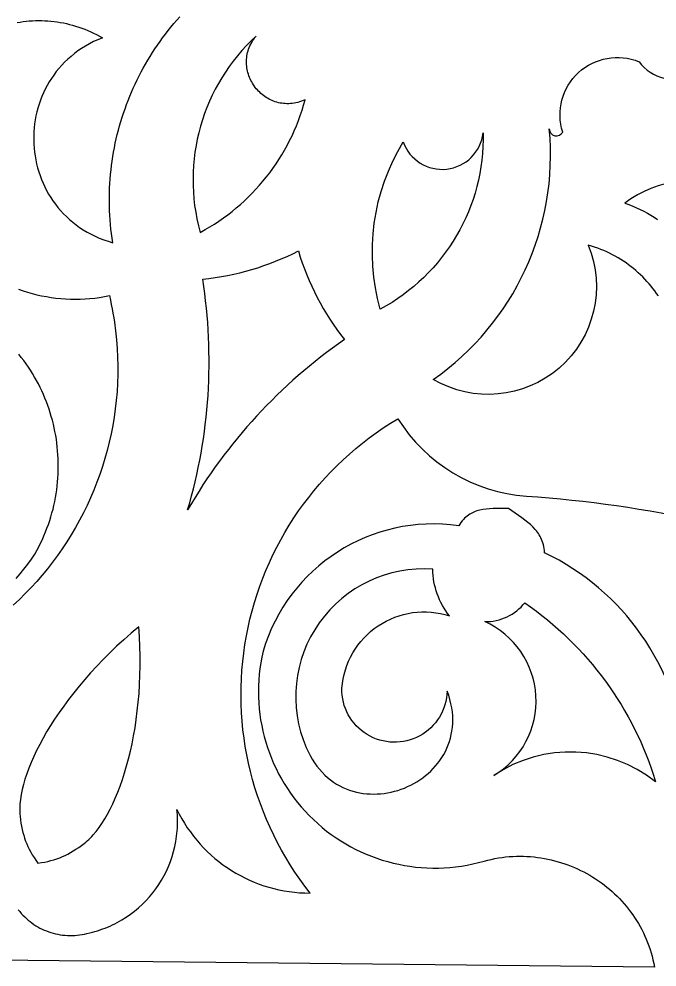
# Model space of a CAD drawing. Extents: x 3927 to 5087, y -513 to 1114.
# Drawn here: x 4436 to 4514.3, y -107.6 to 8.8 of the extents above; entities that cross this region are included whole.
import ezdxf

# ---------------------------------------------------------------- set-up
doc = ezdxf.new("R2010")
doc.units = 0
doc.layers.add('LAYER_1', color=18, linetype='CONTINUOUS')

msp = doc.modelspace()

# ---------------------------------------------------------------- linework, layer by layer
at = {"layer": 'LAYER_1'}
for points in [[(4435.74, 8.41), (4436.11, 8.47), (4436.49, 8.53), (4436.87, 8.57), (4437.24, 8.6), (4437.62, 8.63), (4438, 8.64), (4438.38, 8.65), (4438.76, 8.64), (4439.14, 8.63), (4439.52, 8.61), (4439.9, 8.58), (4440.28, 8.54), (4440.66, 8.48), (4441.04, 8.42), (4441.42, 8.35), (4441.8, 8.27), (4442.18, 8.18), (4442.56, 8.08), (4442.93, 7.97), (4443.3, 7.85), (4443.67, 7.72), (4444.04, 7.58), (4444.41, 7.43), (4444.78, 7.27), (4445.14, 7.1), (4445.5, 6.92), (4445.86, 6.73), (4446.21, 6.53), (4445.66, 6.3), (4445.14, 6.06), (4444.63, 5.8), (4444.14, 5.52), (4443.66, 5.22), (4443.21, 4.91), (4442.77, 4.59), (4442.36, 4.25), (4441.96, 3.9), (4441.58, 3.54), (4441.22, 3.16), (4440.87, 2.77), (4440.55, 2.37), (4440.24, 1.96), (4439.95, 1.54), (4439.68, 1.11), (4439.43, 0.68), (4439.19, 0.23), (4438.98, -0.22), (4438.78, -0.68), (4438.6, -1.15), (4438.44, -1.62), (4438.29, -2.1), (4438.17, -2.58), (4438.06, -3.06), (4437.97, -3.55), (4437.89, -4.04), (4437.84, -4.53), (4437.8, -5.03), (4437.78, -5.52), (4437.78, -6.02), (4437.8, -6.52), (4437.83, -7.01), (4437.88, -7.5), (4437.95, -7.99), (4438.04, -8.48), (4438.14, -8.97), (4438.26, -9.45), (4438.4, -9.92), (4438.56, -10.4), (4438.73, -10.86), (4438.93, -11.32), (4439.14, -11.77), (4439.36, -12.22), (4439.61, -12.66), (4439.87, -13.09), (4440.14, -13.51), (4440.44, -13.92), (4440.75, -14.31), (4441.08, -14.7), (4441.43, -15.08), (4441.79, -15.44), (4442.17, -15.79), (4442.57, -16.13), (4442.99, -16.46), (4443.42, -16.77), (4443.87, -17.06), (4444.33, -17.34), (4444.82, -17.6), (4445.32, -17.85), (4445.83, -18.07), (4446.37, -18.28), (4446.92, -18.47), (4447.48, -18.64), (4447.4, -18.08), (4447.32, -17.52), (4447.26, -16.96), (4447.2, -16.4), (4447.16, -15.83), (4447.12, -15.27), (4447.1, -14.71), (4447.08, -14.15), (4447.07, -13.59), (4447.07, -13.03), (4447.08, -12.48), (4447.1, -11.92), (4447.13, -11.36), (4447.17, -10.81), (4447.22, -10.26), (4447.27, -9.71), (4447.34, -9.16), (4447.41, -8.61), (4447.5, -8.06), (4447.59, -7.52), (4447.69, -6.97), (4447.8, -6.43), (4447.92, -5.9), (4448.04, -5.36), (4448.18, -4.83), (4448.32, -4.29), (4448.48, -3.77), (4448.64, -3.24), (4448.81, -2.72), (4448.99, -2.2), (4449.18, -1.68), (4449.37, -1.17), (4449.58, -0.66), (4449.79, -0.15), (4450.01, 0.35), (4450.24, 0.85), (4450.47, 1.35), (4450.72, 1.84), (4450.97, 2.33), (4451.23, 2.81), (4451.5, 3.29), (4451.78, 3.77), (4452.07, 4.24), (4452.36, 4.71), (4452.66, 5.17), (4452.97, 5.63), (4453.29, 6.09), (4453.61, 6.53), (4453.94, 6.98), (4454.28, 7.42), (4454.63, 7.85), (4454.98, 8.28), (4455.35, 8.7), (4455.72, 9.12)], [(4435.91, -24.34), (4436.47, -24.54), (4437.03, -24.72), (4437.6, -24.88), (4438.17, -25.03), (4438.75, -25.16), (4439.33, -25.27), (4439.92, -25.36), (4440.51, -25.44), (4441.1, -25.5), (4441.69, -25.55), (4442.29, -25.57), (4442.88, -25.58), (4443.48, -25.57), (4444.08, -25.55), (4444.68, -25.5), (4445.27, -25.44), (4445.87, -25.36), (4446.47, -25.26), (4447.07, -25.14), (4447.19, -25.69), (4447.3, -26.23), (4447.41, -26.77), (4447.51, -27.32), (4447.6, -27.86), (4447.69, -28.4), (4447.83, -29.48), (4447.94, -30.56), (4448.03, -31.64), (4448.08, -32.72), (4448.11, -33.78), (4448.1, -34.85), (4448.07, -35.91), (4448.01, -36.96), (4447.92, -38.01), (4447.8, -39.06), (4447.65, -40.09), (4447.48, -41.12), (4447.28, -42.14), (4447.05, -43.16), (4446.8, -44.16), (4446.52, -45.16), (4446.22, -46.14), (4445.89, -47.12), (4445.54, -48.08), (4445.16, -49.04), (4444.76, -49.98), (4444.33, -50.92), (4443.88, -51.84), (4443.4, -52.74), (4442.91, -53.64), (4442.39, -54.52), (4441.85, -55.39), (4441.28, -56.24), (4440.7, -57.08), (4440.09, -57.9), (4439.46, -58.7), (4438.81, -59.49), (4438.15, -60.27), (4437.46, -61.02), (4436.75, -61.76), (4436.02, -62.48), (4435.27, -63.18)], [(4435.61, -59.88), (4436.1, -59.33), (4436.58, -58.75), (4437.04, -58.15), (4437.49, -57.53), (4437.92, -56.89), (4438.17, -56.45), (4438.4, -56), (4438.63, -55.55), (4438.84, -55.1), (4439.04, -54.64), (4439.23, -54.18), (4439.41, -53.72), (4439.58, -53.26), (4439.74, -52.79), (4439.88, -52.32), (4440.02, -51.85), (4440.15, -51.38), (4440.26, -50.91), (4440.36, -50.43), (4440.45, -49.96), (4440.53, -49.48), (4440.6, -49), (4440.66, -48.52), (4440.71, -48.04), (4440.75, -47.56), (4440.78, -47.08), (4440.8, -46.6), (4440.8, -46.13), (4440.8, -45.65), (4440.78, -45.17), (4440.76, -44.69), (4440.72, -44.21), (4440.68, -43.74), (4440.62, -43.26), (4440.56, -42.79), (4440.48, -42.32), (4440.39, -41.85), (4440.29, -41.38), (4440.19, -40.92), (4440.07, -40.45), (4439.94, -39.99), (4439.8, -39.54), (4439.66, -39.08), (4439.5, -38.63), (4439.33, -38.18), (4439.15, -37.74), (4438.97, -37.3), (4438.77, -36.86), (4438.56, -36.43), (4438.35, -36), (4438.12, -35.57), (4437.88, -35.15), (4437.64, -34.73), (4437.38, -34.32), (4437.12, -33.92), (4436.84, -33.52), (4436.56, -33.12), (4436.26, -32.73), (4435.96, -32.35)]]:
    msp.add_lwpolyline(points, dxfattribs=at)
for points in [[(4514.47, -25.19), (4514.26, -24.88), (4514.04, -24.57), (4513.81, -24.27), (4513.57, -23.97), (4513.33, -23.68), (4513.07, -23.4), (4512.82, -23.12), (4512.55, -22.85), (4512.28, -22.58), (4512, -22.33), (4511.71, -22.07), (4511.42, -21.83), (4511.12, -21.59), (4510.81, -21.36), (4510.5, -21.13), (4510.18, -20.91), (4509.85, -20.7), (4509.52, -20.5), (4509.18, -20.31), (4508.83, -20.12), (4508.48, -19.94), (4508.13, -19.77), (4507.76, -19.61), (4507.4, -19.46), (4507.02, -19.32), (4506.64, -19.18), (4506.26, -19.06), (4505.87, -18.94, -0.719328), (4486.83, -35.44, 0.270929), (4501.08, -4.67, 0.777705), (4502.73, -5.05, -0.636132), (4512.1, 3.59, 0.862472), (4521.27, 8.47, -0.153049)], [(4532.76, -23.34, 0.578149), (4510.34, -13.79), (4510.84, -13.96), (4511.32, -14.14), (4511.79, -14.34), (4512.25, -14.55), (4512.69, -14.77), (4513.13, -15), (4513.56, -15.25), (4513.97, -15.51), (4514.37, -15.78)], [(4435.89, -100.59), (4436.07, -100.82), (4436.26, -101.04), (4436.46, -101.26), (4436.67, -101.47), (4436.88, -101.67), (4437.1, -101.86), (4437.33, -102.05), (4437.56, -102.22), (4437.8, -102.39), (4438.04, -102.55), (4438.29, -102.7), (4438.55, -102.84), (4438.81, -102.97), (4439.07, -103.09), (4439.34, -103.2), (4439.62, -103.3), (4439.89, -103.4), (4440.17, -103.48), (4440.46, -103.55), (4440.74, -103.61), (4441.03, -103.66), (4441.32, -103.7), (4441.62, -103.73), (4441.92, -103.75), (4442.21, -103.76), (4442.51, -103.76), (4442.81, -103.75), (4443.11, -103.72), (4443.41, -103.68), (4443.72, -103.64), (4444.02, -103.58), (4444.32, -103.5), (4444.65, -103.43), (4444.98, -103.35), (4445.3, -103.26), (4445.62, -103.17), (4445.93, -103.06), (4446.24, -102.95), (4446.55, -102.84), (4446.85, -102.72), (4447.15, -102.59), (4447.45, -102.45), (4447.74, -102.31), (4448.03, -102.16), (4448.59, -101.84), (4449.13, -101.5), (4449.66, -101.14), (4450.16, -100.75), (4450.65, -100.34), (4451.12, -99.91), (4451.57, -99.47), (4451.99, -99), (4452.4, -98.51), (4452.78, -98.01), (4453.14, -97.49), (4453.47, -96.95), (4453.79, -96.4), (4454.07, -95.84), (4454.33, -95.26), (4454.57, -94.67), (4454.78, -94.07), (4454.96, -93.45), (4455.11, -92.83), (4455.24, -92.2), (4455.29, -91.88), (4455.33, -91.56), (4455.37, -91.23), (4455.4, -90.91), (4455.42, -90.58), (4455.44, -90.25), (4455.44, -89.92), (4455.44, -89.59), (4455.43, -89.26), (4455.42, -88.93), (4455.39, -88.59), (4455.36, -88.26), (4455.65, -88.84), (4455.96, -89.41), (4456.29, -89.97), (4456.64, -90.51), (4457.01, -91.04), (4457.39, -91.55), (4457.79, -92.04), (4458.21, -92.52), (4458.64, -92.99), (4459.09, -93.44), (4459.55, -93.87), (4460.02, -94.28), (4460.51, -94.68), (4461.01, -95.06), (4461.53, -95.42), (4462.06, -95.77), (4462.6, -96.09), (4463.15, -96.4), (4463.71, -96.69), (4464.28, -96.96), (4464.86, -97.2), (4465.45, -97.43), (4466.04, -97.64), (4466.65, -97.83), (4467.26, -97.99), (4467.88, -98.14), (4468.51, -98.26), (4469.14, -98.36), (4469.78, -98.44), (4470.43, -98.5), (4471.08, -98.53), (4471.73, -98.54, -0.453995), (4482.5, -40.27, 0.240725), (4498.27, -49.77), (4498.29, -49.77, -0.074077), (4541.53, -59.31)], [(4517.81, -81.39, 0.260478), (4500.51, -56.73), (4500.48, -56.47), (4500.45, -56.22), (4500.41, -55.98), (4500.36, -55.75), (4500.29, -55.53), (4500.22, -55.32), (4500.14, -55.12), (4500.05, -54.92), (4499.96, -54.73), (4499.85, -54.55), (4499.74, -54.38), (4499.62, -54.21), (4499.49, -54.04), (4499.36, -53.88), (4499.07, -53.57), (4498.76, -53.28), (4498.43, -53), (4498.07, -52.72), (4497.7, -52.44), (4496.91, -51.88), (4496.08, -51.28), (4495.1, -51.29), (4494.63, -51.29), (4494.18, -51.3), (4493.75, -51.32), (4493.33, -51.36), (4492.93, -51.41), (4492.55, -51.49), (4492.36, -51.54), (4492.17, -51.59), (4491.99, -51.66), (4491.82, -51.73), (4491.64, -51.81), (4491.47, -51.9), (4491.31, -52), (4491.15, -52.1), (4490.99, -52.23), (4490.83, -52.36), (4490.68, -52.5), (4490.53, -52.66), (4490.38, -52.83), (4490.24, -53.01), (4490.1, -53.21), (4489.97, -53.42, 0.373134), (4465.94, -68.84, 0.574165), (4493.08, -94.61), (4493.52, -94.5), (4493.96, -94.4), (4494.4, -94.31), (4494.84, -94.23), (4495.28, -94.17), (4495.72, -94.11), (4496.16, -94.07), (4496.6, -94.05), (4497.04, -94.03), (4497.47, -94.02), (4497.91, -94.03), (4498.34, -94.05), (4498.78, -94.07), (4499.21, -94.11), (4499.64, -94.16), (4500.06, -94.22), (4500.49, -94.3), (4500.91, -94.38), (4501.33, -94.47), (4501.74, -94.57), (4502.15, -94.69), (4502.56, -94.81), (4502.97, -94.95), (4503.37, -95.09), (4503.76, -95.24), (4504.16, -95.4), (4504.54, -95.58), (4504.93, -95.76), (4505.31, -95.95), (4505.68, -96.15), (4506.05, -96.36), (4506.41, -96.58), (4506.77, -96.81), (4507.12, -97.04), (4507.47, -97.29), (4507.81, -97.54), (4508.14, -97.8), (4508.46, -98.07), (4508.78, -98.35), (4509.1, -98.64), (4509.4, -98.93), (4509.7, -99.23), (4509.99, -99.54), (4510.27, -99.86), (4510.55, -100.19), (4510.82, -100.52), (4511.07, -100.86), (4511.32, -101.21), (4511.56, -101.56), (4511.8, -101.92), (4512.02, -102.29), (4512.23, -102.66), (4512.44, -103.04), (4512.63, -103.43), (4512.81, -103.82), (4512.99, -104.22), (4513.15, -104.63), (4513.31, -105.04), (4513.45, -105.46), (4513.58, -105.88), (4513.7, -106.31), (4513.81, -106.75), (4513.91, -107.19), (4513.99, -107.63), (4433.17, -106.8)]]:
    msp.add_lwpolyline(points, format="xyb", dxfattribs=at)
for points in [[(4471.11, -1.09), (4470.88, -1.18), (4470.65, -1.27), (4470.42, -1.35), (4470.2, -1.41), (4469.97, -1.46), (4469.75, -1.51), (4469.53, -1.54), (4469.3, -1.56), (4469.09, -1.57), (4468.87, -1.57), (4468.66, -1.56), (4468.44, -1.55), (4468.23, -1.52), (4468.03, -1.48), (4467.82, -1.44), (4467.62, -1.38), (4467.43, -1.32), (4467.23, -1.25), (4467.04, -1.18), (4466.86, -1.09), (4466.67, -1), (4466.5, -0.9), (4466.32, -0.79), (4466.15, -0.68), (4465.99, -0.56), (4465.83, -0.43), (4465.68, -0.3), (4465.53, -0.16), (4465.38, -0.02), (4465.24, 0.13), (4465.11, 0.28), (4464.98, 0.44), (4464.86, 0.61), (4464.75, 0.77), (4464.64, 0.95), (4464.54, 1.12), (4464.45, 1.3), (4464.36, 1.48), (4464.28, 1.67), (4464.2, 1.86), (4464.14, 2.05), (4464.08, 2.25), (4464.03, 2.45), (4463.99, 2.65), (4463.95, 2.85), (4463.93, 3.05), (4463.91, 3.26), (4463.9, 3.46), (4463.9, 3.67), (4463.91, 3.88), (4463.93, 4.09), (4463.96, 4.3), (4464, 4.51), (4464.04, 4.72), (4464.1, 4.93), (4464.17, 5.13), (4464.25, 5.34), (4464.33, 5.55), (4464.43, 5.75), (4464.54, 5.96), (4464.66, 6.16), (4464.79, 6.36), (4464.94, 6.56), (4465.09, 6.75), (4464.48, 6.17), (4463.89, 5.57), (4463.33, 4.95), (4462.79, 4.32), (4462.27, 3.67), (4461.78, 3), (4461.32, 2.32), (4460.87, 1.63), (4460.46, 0.92), (4460.07, 0.2), (4459.7, -0.53), (4459.36, -1.27), (4459.04, -2.02), (4458.75, -2.79), (4458.49, -3.56), (4458.25, -4.34), (4458.04, -5.13), (4457.86, -5.92), (4457.71, -6.72), (4457.58, -7.53), (4457.47, -8.34), (4457.4, -9.15), (4457.35, -9.97), (4457.34, -10.79), (4457.34, -11.62), (4457.38, -12.44), (4457.45, -13.26), (4457.54, -14.09), (4457.67, -14.91), (4457.82, -15.73), (4458.01, -16.55), (4458.22, -17.37), (4458.81, -17.04), (4459.39, -16.7), (4459.96, -16.35), (4460.52, -15.98), (4461.07, -15.6), (4461.61, -15.2), (4462.14, -14.79), (4462.65, -14.37), (4463.16, -13.94), (4463.65, -13.49), (4464.13, -13.03), (4464.6, -12.56), (4465.06, -12.08), (4465.5, -11.59), (4465.93, -11.08), (4466.35, -10.57), (4466.76, -10.04), (4467.15, -9.51), (4467.53, -8.96), (4467.89, -8.41), (4468.24, -7.84), (4468.58, -7.27), (4468.9, -6.69), (4469.2, -6.1), (4469.5, -5.5), (4469.77, -4.89), (4470.03, -4.27), (4470.28, -3.65), (4470.51, -3.02), (4470.73, -2.38), (4470.92, -1.74)], [(4450.68, -65.84), (4449.74, -66.63), (4448.84, -67.43), (4447.96, -68.23), (4447.12, -69.04), (4446.3, -69.85), (4445.52, -70.67), (4444.76, -71.48), (4444.04, -72.3), (4443.35, -73.12), (4442.69, -73.94), (4442.06, -74.75), (4441.46, -75.57), (4440.89, -76.37), (4440.35, -77.17), (4439.85, -77.96), (4439.37, -78.75), (4438.93, -79.52), (4438.52, -80.28), (4438.14, -81.03), (4437.79, -81.77), (4437.47, -82.49), (4437.19, -83.2), (4436.93, -83.88), (4436.71, -84.55), (4436.52, -85.2), (4436.37, -85.83), (4436.24, -86.44), (4436.15, -87.03), (4436.09, -87.59), (4436.07, -87.86), (4436.06, -88.12), (4436.06, -88.38), (4436.06, -88.63), (4436.08, -88.87), (4436.1, -89.1), (4436.15, -89.53), (4436.21, -89.94), (4436.28, -90.33), (4436.36, -90.72), (4436.45, -91.09), (4436.55, -91.45), (4436.66, -91.8), (4436.78, -92.15), (4436.92, -92.49), (4437.07, -92.82), (4437.23, -93.16), (4437.41, -93.5), (4437.6, -93.83), (4437.82, -94.17), (4438.05, -94.51), (4438.3, -94.86), (4438.72, -94.8), (4439.13, -94.73), (4439.52, -94.65), (4439.9, -94.55), (4440.26, -94.45), (4440.62, -94.33), (4440.97, -94.21), (4441.31, -94.07), (4441.64, -93.91), (4441.97, -93.75), (4442.3, -93.57), (4442.63, -93.37), (4442.96, -93.16), (4443.3, -92.94), (4443.63, -92.7), (4443.98, -92.44), (4444.16, -92.3), (4444.35, -92.14), (4444.53, -91.97), (4444.72, -91.79), (4444.9, -91.6), (4445.08, -91.4), (4445.44, -90.97), (4445.8, -90.5), (4446.15, -89.99), (4446.5, -89.44), (4446.84, -88.85), (4447.17, -88.23), (4447.49, -87.57), (4447.8, -86.88), (4448.1, -86.15), (4448.39, -85.39), (4448.67, -84.6), (4448.94, -83.78), (4449.19, -82.92), (4449.43, -82.04), (4449.65, -81.13), (4449.86, -80.19), (4450.05, -79.22), (4450.22, -78.23), (4450.37, -77.21), (4450.5, -76.17), (4450.61, -75.1), (4450.71, -74.01), (4450.77, -72.9), (4450.82, -71.77), (4450.84, -70.62), (4450.84, -69.45), (4450.81, -68.27), (4450.76, -67.06)]]:
    msp.add_lwpolyline(points, close=True, dxfattribs=at)
for points in [[(4483.14, -6.25, 0.794747), (4492.96, -5.16, -0.281952), (4480.32, -26.82, -0.207503)], [(4470.27, -19.66), (4470.5, -20.4), (4470.75, -21.13), (4471.02, -21.85), (4471.3, -22.57), (4471.6, -23.28), (4471.91, -23.98), (4472.24, -24.68), (4472.59, -25.36), (4472.95, -26.04), (4473.33, -26.71), (4473.72, -27.38), (4474.13, -28.03), (4474.56, -28.67), (4474.99, -29.31), (4475.45, -29.93), (4475.92, -30.55, 0.11065), (4456.68, -51.47), (4456.93, -50.61), (4457.17, -49.75), (4457.39, -48.88), (4457.6, -48.01), (4457.8, -47.13), (4457.99, -46.26), (4458.16, -45.38), (4458.32, -44.5), (4458.47, -43.62), (4458.61, -42.73), (4458.74, -41.85), (4458.85, -40.96), (4458.95, -40.07), (4459.04, -39.18), (4459.11, -38.29), (4459.18, -37.4), (4459.23, -36.51), (4459.27, -35.62), (4459.29, -34.72), (4459.31, -33.83), (4459.31, -32.93), (4459.3, -32.04), (4459.28, -31.14), (4459.24, -30.25), (4459.2, -29.36), (4459.14, -28.46), (4459.07, -27.57), (4458.99, -26.68), (4458.89, -25.79), (4458.78, -24.89), (4458.66, -24.01), (4458.53, -23.12), (4459.3, -23.03), (4460.06, -22.92), (4460.82, -22.8), (4461.58, -22.66), (4462.33, -22.51), (4463.08, -22.33), (4463.82, -22.14), (4464.56, -21.93), (4465.3, -21.71), (4466.03, -21.46), (4466.75, -21.21), (4467.47, -20.93), (4468.18, -20.64), (4468.88, -20.33), (4469.58, -20)], [(4475.62, -73.39, -0.487168), (4488.83, -64.49, -0.166667), (4486.77, -58.76, 0.562024), (4471.22, -80.65), (4471.46, -81.16), (4471.71, -81.65), (4471.97, -82.11), (4472.25, -82.54), (4472.55, -82.96), (4472.86, -83.34), (4473.18, -83.7), (4473.52, -84.04), (4473.87, -84.35), (4474.23, -84.64), (4474.59, -84.91), (4474.97, -85.15), (4475.36, -85.37), (4475.75, -85.57), (4476.15, -85.74), (4476.56, -85.89), (4476.97, -86.03), (4477.39, -86.14), (4477.81, -86.23), (4478.23, -86.3), (4478.66, -86.35), (4479.09, -86.37), (4479.51, -86.38), (4479.94, -86.37), (4480.37, -86.34), (4480.8, -86.3), (4481.22, -86.23), (4481.65, -86.15), (4482.07, -86.04), (4482.48, -85.93), (4482.89, -85.79), (4483.29, -85.64), (4483.69, -85.47), (4484.08, -85.28), (4484.46, -85.08), (4484.83, -84.86), (4485.19, -84.63), (4485.54, -84.38), (4485.89, -84.12), (4486.21, -83.84), (4486.53, -83.55), (4486.83, -83.25), (4487.12, -82.93), (4487.39, -82.6), (4487.65, -82.25), (4487.89, -81.9), (4488.12, -81.53), (4488.32, -81.15), (4488.51, -80.76), (4488.68, -80.35), (4488.82, -79.94), (4488.95, -79.52), (4489.05, -79.08), (4489.13, -78.64), (4489.19, -78.18), (4489.23, -77.72), (4489.23, -77.25), (4489.22, -76.77), (4489.18, -76.28), (4489.11, -75.78), (4489.01, -75.28), (4488.88, -74.76), (4488.73, -74.24), (4488.54, -73.72, -1)], [(4493.15, -65.2), (4493.51, -65.2), (4493.86, -65.17), (4494.21, -65.12), (4494.56, -65.06), (4494.91, -64.97), (4495.24, -64.87), (4495.57, -64.74), (4495.9, -64.6), (4496.21, -64.44), (4496.51, -64.27), (4496.81, -64.07), (4497.09, -63.87), (4497.36, -63.64), (4497.61, -63.4), (4497.85, -63.15), (4498.08, -62.88), (4498.79, -63.38), (4499.49, -63.9), (4500.18, -64.44), (4500.86, -64.98), (4501.53, -65.54), (4502.18, -66.11), (4502.82, -66.7), (4503.45, -67.3), (4504.06, -67.91), (4504.66, -68.53), (4505.25, -69.17), (4505.82, -69.82), (4506.38, -70.47), (4506.92, -71.14), (4507.45, -71.82), (4507.97, -72.52), (4508.47, -73.22), (4508.96, -73.93), (4509.43, -74.66), (4509.89, -75.39), (4510.33, -76.13), (4510.75, -76.88), (4511.17, -77.64), (4511.56, -78.42), (4511.94, -79.19), (4512.3, -79.98), (4512.65, -80.78), (4512.98, -81.58), (4513.29, -82.39), (4513.59, -83.21), (4513.87, -84.04), (4514.13, -84.88, 0.329739), (4494.26, -84.11, 0.606751)]]:
    msp.add_lwpolyline(points, format="xyb", close=True, dxfattribs=at)

doc.saveas('drawing.dxf')
